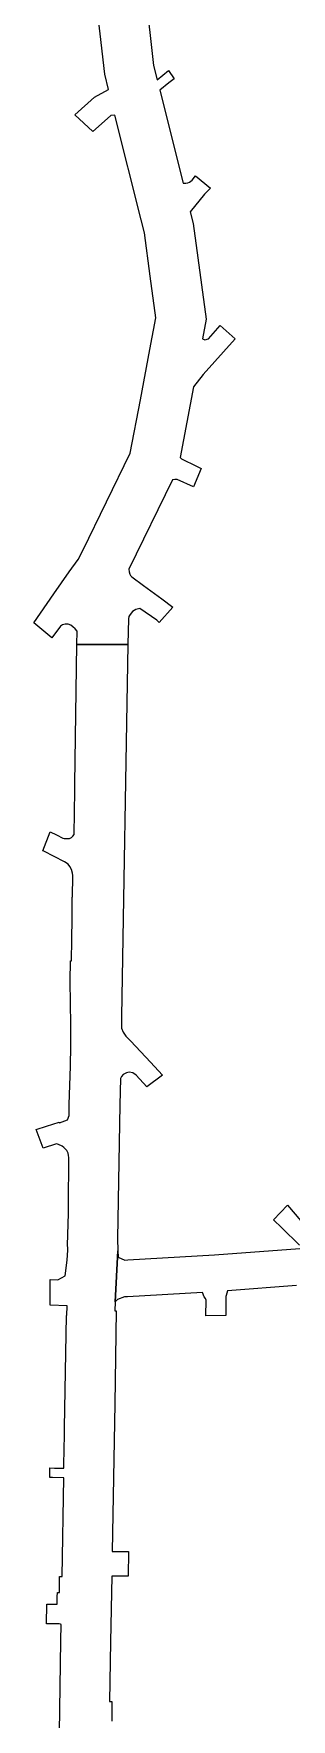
# Model space of a CAD drawing. Header units: inches. Extents: x 704148 to 723432, y 7075344 to 7101810.
# Drawn here: x 716381 to 716539, y 7083894 to 7084927 of the extents above; entities that cross this region are included whole.
import ezdxf

# ---------------------------------------------------------------- set-up
doc = ezdxf.new("R2010")
doc.units = ezdxf.units.IN
doc.header["$MEASUREMENT"] = 0
doc.layers.add('gisdb.gisadmin', color=7, linetype='Continuous', lineweight=9, true_color=0xccf5fc)

msp = doc.modelspace()

# ---------------------------------------------------------------- linework, layer by layer
at = {"layer": 'gisdb.gisadmin'}
for points in [[(716449.5381, 7084951.3494), (716454.6113, 7084907.2327), (716456.8183, 7084898.4045), (716460.3318, 7084901.3137), (716463.7106, 7084904.1114), (716467.1511, 7084899.0409), (716463.9096, 7084896.4561), (716458.4032, 7084892.0651), (716472.6536, 7084835.0636), (716473.2712, 7084834.9912), (716474.3713, 7084835.0469), (716475.4466, 7084835.2851), (716476.4674, 7084835.6989), (716477.4049, 7084836.277), (716478.2331, 7084837.0031), (716480.2664, 7084839.4766), (716489.467, 7084832.1162), (716485.71, 7084828.27), (716477.0369, 7084817.5305), (716478.8412, 7084810.3132), (716486.7141, 7084751.8058), (716484.4501, 7084739.699), (716485.9, 7084739.14), (716488.22, 7084739.74), (716495.3454, 7084747.9745), (716504.4359, 7084739.6761), (716485.02, 7084717.91), (716478.9686, 7084710.3873), (716470.8613, 7084667.034), (716471.66, 7084666.18), (716480.77, 7084661.65), (716483.7149, 7084660.3277), (716479.0024, 7084649.1642), (716469.06, 7084653.48), (716467.52, 7084653.55), (716466.206, 7084653.3766), (716439.4957, 7084598.6391), (716439.59, 7084597.08), (716439.94, 7084595.55), (716440.41, 7084594.81), (716440.9523, 7084594.2466), (716441.18, 7084594.01), (716448.42, 7084588.73), (716459.63, 7084580.39), (716466.2889, 7084575.3532), (716458.0927, 7084566.0944), (716456.47, 7084567.35), (716446.14, 7084574.48), (716443.77, 7084574.06), (716441.67, 7084572.66), (716440.28, 7084570.99), (716439.5, 7084569.57), (716439.1635, 7084568.2188), (716438.8888, 7084552.479), (716407.6344, 7084552.4923), (716407.7593, 7084560.7698), (716406.57, 7084562.12), (716405.2, 7084563.33), (716403.89, 7084564.38), (716402.18, 7084565.03), (716400.35, 7084565.03), (716398.78, 7084564.64), (716397.47, 7084563.85), (716392.2418, 7084556.6822), (716381.1713, 7084565.7342), (716385.37, 7084571.78), (716393.57, 7084583.58), (716402.93, 7084597.04), (716408.3493, 7084604.6839), (716411.3025, 7084610.183), (716440.3225, 7084669.6538), (716446.5549, 7084702.4373), (716452.2993, 7084733.155), (716455.9342, 7084752.5926), (716452.5047, 7084778.0789), (716448.9384, 7084804.5819), (716446.9383, 7084812.5821), (716430.8931, 7084876.763), (716428.43, 7084876.47), (716426.33, 7084874.77), (716417.3559, 7084866.6527), (716406.4334, 7084876.9102), (716418.32, 7084887.76), (716426.9759, 7084892.4319), (716424.6372, 7084901.7865), (716418.9235, 7084951.4731)], [(716396.349, 7083844.0956), (716397.8052, 7083942.1971), (716397.9808, 7083952.2095), (716397.54, 7083952.49), (716396.85, 7083952.61), (716389.0987, 7083952.7232), (716389.2384, 7083964.838), (716395.63, 7083964.83), (716395.63, 7083969.13), (716395.64, 7083971.94), (716396.92, 7083971.97), (716396.91, 7083981.68), (716398.4971, 7083981.6489), (716399.5589, 7084042.1844), (716392.72, 7084042.31), (716391.97, 7084042.32), (716390.9728, 7084042.3273), (716391.1145, 7084048.1395), (716393.9, 7084048.1), (716399.6609, 7084048.0019), (716399.8968, 7084061.4522), (716399.93, 7084066.43), (716399.97, 7084072.79), (716400.0956, 7084072.7878), (716401.3014, 7084141.5358), (716401.5498, 7084141.5593), (716401.61, 7084147.41), (716391.3208, 7084147.9624), (716391.3208, 7084163.5455), (716396, 7084163.44), (716400.4, 7084165.77), (716401.67, 7084175.34), (716402.04, 7084181.61), (716401.9836, 7084183.0462), (716401.93, 7084184.41), (716401.9259, 7084184.4169), (716402.3799, 7084204.2561), (716402.4474, 7084208.7309), (716402.41, 7084210.07), (716402.67, 7084236.78), (716402.58, 7084238.28), (716402.48, 7084239.48), (716402.2, 7084240.87), (716401.78, 7084241.8), (716401.35, 7084242.55), (716400.62, 7084243.51), (716399.69, 7084244.52), (716398.63, 7084245.27), (716396.28, 7084246.34), (716395.14, 7084246.61), (716387.0035, 7084244.0446), (716382.7208, 7084255.5223), (716389.09, 7084257.44), (716396.78, 7084259.88), (716396.84, 7084259.72), (716396.9, 7084259.59), (716401.79, 7084261.38), (716402.82, 7084263.94), (716402.94, 7084270.76), (716403.62, 7084294.35), (716403.87, 7084306.66), (716403.87, 7084306.8), (716403.94, 7084319.81), (716403.69, 7084332.89), (716403.43, 7084346.3), (716403.62, 7084358.87), (716404.35, 7084358.84), (716404.57, 7084371.83), (716404.66, 7084384.76), (716404.71, 7084397.77), (716405.01, 7084397.76), (716405.17, 7084411.08), (716404.97, 7084412.41), (716404.3, 7084414.71), (716403.37, 7084416.51), (716402.23, 7084417.98), (716400.1, 7084419.46), (716387.44, 7084425.84), (716386.7769, 7084426.1487), (716391.1617, 7084437.7371), (716395.04, 7084435.95), (716399, 7084433.98), (716399.85, 7084433.66), (716401.37, 7084433.64), (716403.07, 7084433.76), (716404.3, 7084434.37), (716405.21, 7084435.18), (716405.8786, 7084436.1272), (716406.2855, 7084463.0931), (716406.29, 7084465.55), (716406.346, 7084467.1031), (716407.6344, 7084552.4923), (716438.8888, 7084552.479), (716434.9142, 7084324.7639), (716434.92, 7084317.5), (716435.98, 7084315.07), (716437.59, 7084312.55), (716440.58, 7084309.58), (716452.67, 7084296.66), (716459.9772, 7084288.8409), (716450.4759, 7084281.5752), (716444, 7084288.67), (716441.77, 7084290.12), (716439.56, 7084290.54), (716438.04, 7084290.15), (716436.02, 7084289.19), (716434.86, 7084288.01), (716434.2515, 7084286.793), (716433.9667, 7084270.4757), (716432.5401, 7084188.7426), (716432.6786, 7084181.1942), (716430.95, 7084149.84), (716430.8469, 7084144.3362), (716431.7567, 7084144.4224), (716430.7566, 7084087.4003), (716429.1707, 7083996.9776), (716439.1822, 7083996.9492), (716438.9728, 7083981.87), (716428.9057, 7083981.87), (716428.2013, 7083941.7049), (716427.6593, 7083905.1913), (716429.03, 7083905.15), (716429.02, 7083895.97), (716429.04, 7083893.13)], [(716543.9406, 7084184.7104), (716533.1806, 7084195.1519), (716527.9858, 7084200.1441), (716536.55, 7084209.03), (716555.1507, 7084187.2903)], [(716542.0553, 7084159.9517), (716499.9374, 7084156.6761), (716499.0991, 7084153.7697), (716498.9059, 7084153.2368), (716498.803, 7084152.6794), (716498.7934, 7084152.1127), (716498.7372, 7084141.579), (716486.6391, 7084141.4315), (716486.75, 7084150.9), (716486.35, 7084151.98), (716485.65, 7084152.9), (716484.6146, 7084155.663), (716438.6957, 7084153.0091), (716436.8065, 7084152.8999), (716432.4878, 7084151.2935), (716430.95, 7084149.84), (716432.6786, 7084181.1942), (716432.9123, 7084177.2424), (716437.0567, 7084175.4469), (716438.8947, 7084175.5532), (716491.9403, 7084178.6217), (716544.097, 7084182.678)]]:
    msp.add_lwpolyline(points, dxfattribs=at)

doc.saveas('drawing.dxf')
